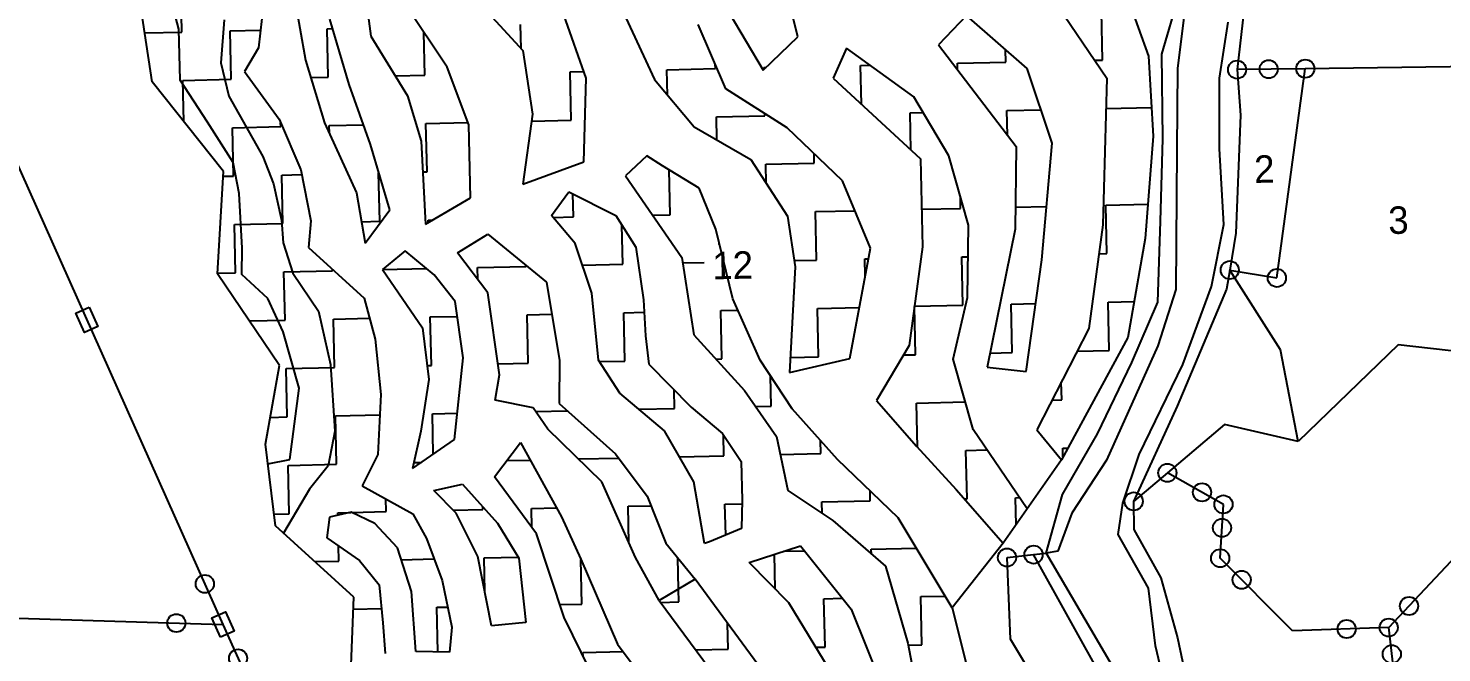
# Model space of a CAD drawing. Header units: metres. Extents: x 307416 to 309442, y 1927193 to 1928840.
# Drawn here: x 308708.3 to 309117.9, y 1927857.3 to 1928038.4 of the extents above; entities that cross this region are included whole.
import ezdxf

# ---------------------------------------------------------------- set-up
doc = ezdxf.new("R2010")
doc.units = ezdxf.units.M
for name, color, linetype in [('LINE_WATER', 4, 'Continuous'), ('POLY_HATCH', 12, 'Continuous'), ('POLY_PARCEL', 6, 'Continuous'), ('POLY_WATER', 4, 'Continuous'), ('TEXT_PARCEL', 7, 'Continuous')]:
    doc.layers.add(name, color=color, linetype=linetype)
doc.styles.add('TEXT_MAP', font='')
doc.styles.get('TEXT_MAP').set_extended_font_data('Kruti Dev 050')

msp = doc.modelspace()

# ---------------------------------------------------------------- linework, layer by layer
for points in [[(308725.88, 1927957.54), (308728.39, 1927951.93), (308724.51, 1927950.19), (308722, 1927955.81)], [(308764, 1927861.81), (308761.49, 1927867.43), (308765.37, 1927869.17), (308767.88, 1927863.55)]]:
    msp.add_lwpolyline(points, close=True)
for centre in [(309058.58, 1928026.37), (309067.72, 1928026.5), (309078.34, 1928026.65), (309056.46, 1927968.27), (309070.11, 1927965.98), (309038.38, 1927909.47), (309028.6, 1927901.2), (309048.42, 1927903.82), (309054.63, 1927900.33), (309054.21, 1927893.53), (308991.9, 1927884.91), (308999.59, 1927885.76), (309053.68, 1927884.71), (308759.42, 1927877.27), (309059.91, 1927878.46), (309108.41, 1927870.86), (308751.17, 1927865.91), (309090.32, 1927864.2), (309102.52, 1927864.61), (308769.06, 1927855.71), (309103.41, 1927856.9)]:
    msp.add_circle(centre, 2.63)
at = {"layer": 'LINE_WATER'}
for p, q in [((309043.52, 1928044.53), (309041.3, 1928026.77)), ((309053.51, 1928023.85), (309055.95, 1928040.12)), ((309041.3, 1928026.77), (309041.11, 1928003.13)), ((309053.44, 1928003.41), (309053.51, 1928023.85)), ((309041.11, 1928003.13), (309040.83, 1927962.62)), ((309054.77, 1927981.49), (309053.44, 1928003.41)), ((309051.19, 1927963.51), (309054.77, 1927981.49)), ((309040.83, 1927962.62), (309035.65, 1927946.28)), ((309042.89, 1927940.86), (309051.19, 1927963.51)), ((309035.65, 1927946.28), (309020.74, 1927913.15)), ((309030.17, 1927914.8), (309042.89, 1927940.86)), ((309020.74, 1927913.15), (309010.65, 1927897.82)), ((309025.46, 1927900.69), (309030.17, 1927914.8)), ((309024.16, 1927891.61), (309025.46, 1927900.69)), ((309010.65, 1927897.82), (309006.66, 1927886.73)), ((309032.92, 1927875.99), (309024.16, 1927891.61)), ((309006.66, 1927886.73), (309003.23, 1927886.16)), ((309003.23, 1927886.16), (309029.43, 1927841.52)), ((309034.92, 1927859.3), (309032.92, 1927875.99)), ((309040.02, 1927837.86), (309034.92, 1927859.3))]:
    msp.add_line(p, q, dxfattribs=at)
at = {"layer": 'POLY_HATCH'}
for p, q in [((308931.26, 1928035.92), (308924.82, 1928062.13)), ((308804.83, 1928057.28), (308807.5, 1928036.11)), ((308834.18, 1928050.94), (308851.56, 1928031.95)), ((308744.18, 1928022.85), (308740.1, 1928049.74)), ((308751.9, 1928038.15), (308748.72, 1928050.25)), ((308785.27, 1928048.07), (308788.61, 1928029.1)), ((309005.12, 1928047.18), (309020.87, 1928023.91)), ((309026.93, 1928047), (309032.91, 1928030.3)), ((308776.41, 1928045.43), (308775, 1928032.67)), ((308829.67, 1928027.08), (308817.55, 1928045.12)), ((308880.2, 1928044.12), (308889.75, 1928023.47)), ((308911.34, 1928042.8), (308921.23, 1928026.18)), ((308765.07, 1928040.83), (308764.02, 1928028.37)), ((308801.22, 1928022.06), (308795.68, 1928040.97)), ((308869.91, 1928023.87), (308863.45, 1928042.3)), ((308910.46, 1928020.78), (308902.41, 1928039.46)), ((308980.16, 1928042.03), (308972.09, 1928033.6)), ((308997.76, 1928026.67), (308980.16, 1928042.03)), ((308752.23, 1928023.35), (308751.9, 1928038.15)), ((308807.5, 1928036.11), (308818.14, 1928018.77)), ((308921.23, 1928026.18), (308931.26, 1928035.92)), ((308775, 1928032.67), (308770.9, 1928025.79)), ((308851.56, 1928031.95), (308854.39, 1928013.44)), ((308945.42, 1928032.62), (308941.54, 1928023.92)), ((308964.93, 1928018.44), (308945.42, 1928032.62)), ((308972.09, 1928033.6), (308994.51, 1928004.09)), ((308764.02, 1928028.37), (308766.35, 1928018.64)), ((308788.61, 1928029.1), (308794.14, 1928010.92)), ((308835.9, 1928010.38), (308829.67, 1928027.08)), ((309005, 1928005.07), (308997.76, 1928026.67)), ((309032.91, 1928030.3), (309034.23, 1928007.09)), ((308764.81, 1927996.85), (308744.18, 1928022.85)), ((308760.19, 1928011.18), (308752.23, 1928023.35)), ((308770.9, 1928025.79), (308780.97, 1928012)), ((308869.24, 1927999.64), (308869.91, 1928023.87)), ((308889.75, 1928023.47), (308901.27, 1928009.81)), ((308941.54, 1928023.92), (308966.82, 1928000.47)), ((309020.87, 1928023.91), (309019.71, 1927981.36)), ((308766.35, 1928018.64), (308776.26, 1928001.14)), ((308807.46, 1928004.63), (308801.22, 1928022.06)), ((308818.14, 1928018.77), (308822.09, 1928005.68)), ((308928.22, 1928009.51), (308910.46, 1928020.78)), ((308975.06, 1928001.41), (308964.93, 1928018.44)), ((308767.59, 1927999.45), (308760.19, 1928011.18)), ((308780.97, 1928012), (308787.24, 1927997.29)), ((308794.14, 1928010.92), (308803.38, 1927990.63)), ((308836.37, 1927989.16), (308835.9, 1928010.38)), ((308854.39, 1928013.44), (308851.61, 1927993.19)), ((308901.27, 1928009.81), (308917.65, 1928000.3)), ((308944.27, 1927994.15), (308928.22, 1928009.51)), ((309034.23, 1928007.09), (309031.94, 1927977.38)), ((308813.01, 1927985.72), (308807.46, 1928004.63)), ((308822.09, 1928005.68), (308823.35, 1927981.55)), ((308994.51, 1928004.09), (308994.29, 1927980.07)), ((309001.99, 1927971.24), (309005, 1928005.07)), ((308769.38, 1927990.49), (308767.59, 1927999.45)), ((308776.26, 1928001.14), (308779.35, 1927993.27)), ((308851.61, 1927993.19), (308869.24, 1927999.64)), ((308887.51, 1928001.39), (308881.38, 1927995.58)), ((308892.07, 1927998.49), (308887.51, 1928001.39)), ((308902.72, 1927991.98), (308892.07, 1927998.49)), ((308917.65, 1928000.3), (308928.33, 1927983.92)), ((308966.82, 1928000.47), (308967.39, 1927974.98)), ((308980.76, 1927981.27), (308975.06, 1928001.41)), ((308763.06, 1927967.16), (308764.81, 1927996.85)), ((308787.24, 1927997.29), (308790.12, 1927982.5)), ((308881.38, 1927995.58), (308897.66, 1927971.93)), ((308952.34, 1927974.58), (308944.27, 1927994.15)), ((308770.25, 1927974.64), (308769.38, 1927990.49)), ((308779.35, 1927993.27), (308781.69, 1927982.74)), ((308803.38, 1927990.63), (308805.9, 1927976.04)), ((308859.87, 1927984.07), (308864.95, 1927990.9)), ((308864.95, 1927990.9), (308878.55, 1927984.11)), ((308907.49, 1927980.08), (308902.72, 1927991.98)), ((308805.9, 1927976.04), (308813.01, 1927985.72)), ((308823.35, 1927981.55), (308836.37, 1927989.16)), ((308781.69, 1927982.74), (308782.1, 1927976.14)), ((308790.12, 1927982.5), (308789.44, 1927974.84)), ((308866.77, 1927976), (308859.87, 1927984.07)), ((308878.55, 1927984.11), (308884.36, 1927974.89)), ((308928.33, 1927983.92), (308930.46, 1927969.16)), ((308980.47, 1927960.26), (308980.76, 1927981.27)), ((309019.71, 1927981.36), (309015.64, 1927951.35)), ((308832.67, 1927973.24), (308841.4, 1927978.63)), ((308841.4, 1927978.63), (308858.46, 1927964.75)), ((308912.44, 1927959.93), (308907.49, 1927980.08)), ((308994.29, 1927980.07), (308986.17, 1927940.13)), ((309031.94, 1927977.38), (309026.96, 1927948.68)), ((308770.16, 1927966.97), (308770.25, 1927974.64)), ((308782.1, 1927976.14), (308784.96, 1927967.32)), ((308789.44, 1927974.84), (308805.56, 1927960.08)), ((308817.5, 1927973.79), (308810.89, 1927968.41)), ((308825.87, 1927966.87), (308817.5, 1927973.79)), ((308841.48, 1927961.68), (308832.67, 1927973.24)), ((308871.57, 1927961.53), (308866.77, 1927976)), ((308884.36, 1927974.89), (308886.56, 1927959.62)), ((308946.31, 1927942.58), (308952.34, 1927974.58)), ((308967.39, 1927974.98), (308963.52, 1927946.38)), ((308897.66, 1927971.93), (308901.16, 1927949.5)), ((308930.46, 1927969.16), (308928.89, 1927938.6)), ((308997.46, 1927938.88), (309001.99, 1927971.24)), ((308781.04, 1927940.57), (308763.06, 1927967.16)), ((308777.72, 1927960), (308770.16, 1927966.97)), ((308784.96, 1927967.32), (308792.34, 1927956.37)), ((308810.89, 1927968.41), (308822.48, 1927951.48)), ((308832.02, 1927959.16), (308825.87, 1927966.87)), ((308844.86, 1927937.88), (308841.48, 1927961.68)), ((308858.46, 1927964.75), (308862.17, 1927942.02)), ((308873.5, 1927942.15), (308871.57, 1927961.53)), ((308782.17, 1927950.31), (308777.72, 1927960)), ((308805.56, 1927960.08), (308808.8, 1927948.27)), ((308834.25, 1927942.77), (308832.02, 1927959.16)), ((308886.56, 1927959.62), (308887.17, 1927949.17)), ((308920.34, 1927942.1), (308912.44, 1927959.93)), ((308976.27, 1927942.47), (308980.47, 1927960.26)), ((308792.34, 1927956.37), (308795.86, 1927940.85)), ((308786.76, 1927934.02), (308782.17, 1927950.31)), ((308822.48, 1927951.48), (308824.3, 1927936.57)), ((308887.17, 1927949.17), (308888.1, 1927940.98)), ((308901.16, 1927949.5), (308915.78, 1927933.32)), ((309015.64, 1927951.35), (309000.51, 1927921.9)), ((309026.96, 1927948.68), (309007.68, 1927913.26)), ((308808.8, 1927948.27), (308810.43, 1927932.18)), ((308963.52, 1927946.38), (308954.11, 1927930.41)), ((308777, 1927917.77), (308781.04, 1927940.57)), ((308795.86, 1927940.85), (308797.08, 1927921.57)), ((308831.78, 1927919.18), (308834.25, 1927942.77)), ((308862.17, 1927942.02), (308862.09, 1927929.55)), ((308879.69, 1927932.57), (308873.5, 1927942.15)), ((308888.1, 1927940.98), (308900.33, 1927928.54)), ((308929.66, 1927928.05), (308920.34, 1927942.1)), ((308928.89, 1927938.6), (308946.31, 1927942.58)), ((308982.07, 1927922.03), (308976.27, 1927942.47)), ((308824.3, 1927936.57), (308822.02, 1927921.58)), ((308843.59, 1927930.58), (308844.86, 1927937.88)), ((308986.17, 1927940.13), (308997.46, 1927938.88)), ((308784.04, 1927913.33), (308786.76, 1927934.02)), ((308810.43, 1927932.18), (308809.54, 1927914.76)), ((308892.63, 1927921.65), (308879.69, 1927932.57)), ((308915.78, 1927933.32), (308925.08, 1927920.02)), ((308854.6, 1927928.28), (308843.59, 1927930.58)), ((308858.79, 1927922.15), (308854.6, 1927928.28)), ((308862.09, 1927929.55), (308878.45, 1927914.95)), ((308900.33, 1927928.54), (308909.46, 1927920.9)), ((308942.74, 1927913.33), (308929.66, 1927928.05)), ((308954.11, 1927930.41), (308965.67, 1927917.16)), ((308797.08, 1927921.57), (308795.19, 1927911.48)), ((308822.02, 1927921.58), (308819.64, 1927910.69)), ((308874.45, 1927906.82), (308858.79, 1927922.15)), ((308901.18, 1927906.89), (308892.63, 1927921.65)), ((308909.46, 1927920.9), (308914.87, 1927912.8)), ((308925.08, 1927920.02), (308928.43, 1927904.34)), ((308997.74, 1927899.01), (308982.07, 1927922.03)), ((309000.51, 1927921.9), (309007.68, 1927913.26)), ((308779.93, 1927894.06), (308777, 1927917.77)), ((308819.64, 1927910.69), (308831.78, 1927919.18)), ((308843.37, 1927908.27), (308850.9, 1927918.22)), ((308850.9, 1927918.22), (308862.78, 1927896.75)), ((308965.67, 1927917.16), (308977.2, 1927904.66)), ((308777.7, 1927912.07), (308784.04, 1927913.33)), ((308809.54, 1927914.76), (308805.07, 1927905.75)), ((308878.45, 1927914.95), (308887.63, 1927902.68)), ((308914.87, 1927912.8), (308915.12, 1927901.59)), ((308960.37, 1927896.46), (308942.74, 1927913.33)), ((309007.68, 1927913.26), (308990.83, 1927889.1)), ((308795.19, 1927911.48), (308789.78, 1927904.74)), ((308855.5, 1927891.79), (308843.37, 1927908.27)), ((308789.78, 1927904.74), (308782.26, 1927891.94)), ((308805.07, 1927905.75), (308819.68, 1927897.58)), ((308825.82, 1927904.38), (308834.1, 1927906.15)), ((308832.31, 1927897.78), (308825.82, 1927904.38)), ((308834.1, 1927906.15), (308844.27, 1927894.87)), ((308884.2, 1927884.94), (308874.45, 1927906.82)), ((308904.19, 1927889.02), (308901.18, 1927906.89)), ((308928.43, 1927904.34), (308941.38, 1927895.62)), ((308977.2, 1927904.66), (308990.83, 1927889.1)), ((308887.63, 1927902.68), (308893.02, 1927889.05)), ((308915.12, 1927901.59), (308914.93, 1927893.37)), ((308795.51, 1927896.63), (308794.79, 1927890.67)), ((308801.84, 1927898.04), (308795.51, 1927896.63)), ((308808.71, 1927894.8), (308801.84, 1927898.04)), ((308819.68, 1927897.58), (308823.66, 1927890.46)), ((308838.53, 1927885.23), (308832.31, 1927897.78)), ((308862.78, 1927896.75), (308868.39, 1927884.4)), ((308941.38, 1927895.62), (308956.68, 1927882.45)), ((308976, 1927870.34), (308960.37, 1927896.46)), ((308802.59, 1927873.45), (308779.93, 1927894.06)), ((308815.23, 1927887.72), (308808.71, 1927894.8)), ((308844.27, 1927894.87), (308850.44, 1927884.7)), ((308863.52, 1927867.56), (308855.5, 1927891.79)), ((308914.93, 1927893.37), (308905.68, 1927889.43)), ((308794.79, 1927890.67), (308804.27, 1927884.09)), ((308819.33, 1927875.08), (308815.23, 1927887.72)), ((308823.66, 1927890.46), (308828.18, 1927878.25)), ((308893.02, 1927889.05), (308901.48, 1927878.65)), ((308905.68, 1927889.43), (308904.19, 1927889.02)), ((308917.13, 1927883.5), (308932.03, 1927888.33)), ((308932.03, 1927888.33), (308946.7, 1927869.9)), ((308990.83, 1927889.1), (308976, 1927870.34)), ((308804.27, 1927884.09), (308809.95, 1927877)), ((308842.55, 1927865.09), (308838.53, 1927885.23)), ((308850.44, 1927884.7), (308852.44, 1927866.1)), ((308868.39, 1927884.4), (308879.02, 1927859.81)), ((308891.11, 1927872.42), (308884.2, 1927884.94)), ((308928.65, 1927871.75), (308917.13, 1927883.5)), ((308956.68, 1927882.45), (308963.18, 1927860.09)), ((308809.95, 1927877), (308811.04, 1927865.99)), ((308820.56, 1927857.71), (308819.33, 1927875.08)), ((308828.18, 1927878.25), (308831.02, 1927864.73)), ((308901.48, 1927878.65), (308891.11, 1927872.42)), ((308923.15, 1927849.12), (308901.48, 1927878.65)), ((308801.74, 1927851.26), (308802.59, 1927873.45)), ((308891.11, 1927872.42), (308913.54, 1927842.16)), ((308940.33, 1927852.5), (308928.65, 1927871.75)), ((308870.98, 1927852.4), (308863.52, 1927867.56)), ((308946.7, 1927869.9), (308955.43, 1927848.34)), ((308976, 1927870.34), (308980.39, 1927853.07)), ((308811.04, 1927865.99), (308811.66, 1927857.09)), ((308831.02, 1927864.73), (308830.33, 1927857.5)), ((308852.44, 1927866.1), (308842.55, 1927865.09)), ((308879.02, 1927859.81), (308896.65, 1927836.32)), ((308963.18, 1927860.09), (308969.12, 1927828.71)), ((308830.33, 1927857.5), (308820.56, 1927857.71))]:
    msp.add_line(p, q, dxfattribs=at)
at = {"layer": 'POLY_HATCH', "linetype": 'Continuous'}
for p, q in [((308752.75, 1928037.28), (308752.44, 1928051.31)), ((309019.61, 1928029.15), (309019.3, 1928043.18)), ((308851.11, 1928032.44), (308850.95, 1928039.46)), ((308742.03, 1928037.05), (308752.75, 1928037.28)), ((308766.78, 1928037.59), (308775.57, 1928037.79)), ((308767.09, 1928023.56), (308766.78, 1928037.59)), ((308794.84, 1928038.21), (308796.47, 1928038.25)), ((308795.15, 1928024.18), (308794.84, 1928038.21)), ((308823.21, 1928024.81), (308822.93, 1928037.11)), ((308991.56, 1928028.53), (308991.48, 1928032.16)), ((308893.35, 1928026.36), (308907.38, 1928026.67)), ((308893.51, 1928019), (308893.35, 1928026.36)), ((308907.38, 1928026.67), (308907.35, 1928027.99)), ((308921.41, 1928026.98), (308922.06, 1928026.99)), ((308921.42, 1928026.37), (308921.41, 1928026.98)), ((308949.47, 1928027.6), (308952.24, 1928027.66)), ((308949.72, 1928016.34), (308949.47, 1928027.6)), ((308977.53, 1928028.22), (308991.56, 1928028.53)), ((308977.57, 1928026.4), (308977.53, 1928028.22)), ((309017.35, 1928029.1), (309019.61, 1928029.15)), ((308753.06, 1928023.25), (308767.09, 1928023.56)), ((308753.32, 1928011.32), (308753.06, 1928023.25)), ((308790.14, 1928024.07), (308795.15, 1928024.18)), ((308814.55, 1928024.61), (308823.21, 1928024.81)), ((308865.29, 1928025.74), (308869.23, 1928025.82)), ((308865.6, 1928011.71), (308865.29, 1928025.74)), ((308963.81, 1928013.88), (308967.59, 1928013.96)), ((308991.87, 1928014.5), (309001.77, 1928014.72)), ((308992.02, 1928007.36), (308991.87, 1928014.5)), ((309020.63, 1928015.14), (309033.76, 1928015.43)), ((308781.43, 1928009.85), (308781.4, 1928010.99)), ((308795.46, 1928010.16), (308805.41, 1928010.38)), ((308795.51, 1928007.93), (308795.46, 1928010.16)), ((308823.52, 1928010.78), (308835.65, 1928011.04)), ((308823.83, 1927996.75), (308823.52, 1928010.78)), ((308854.12, 1928011.45), (308865.6, 1928011.71)), ((308907.69, 1928012.64), (308921.72, 1928012.95)), ((308907.84, 1928005.99), (308907.69, 1928012.64)), ((308921.72, 1928012.95), (308921.71, 1928013.64)), ((308964.05, 1928003.05), (308963.81, 1928013.88)), ((308767.4, 1928009.53), (308781.43, 1928009.85)), ((308767.71, 1927995.51), (308767.4, 1928009.53)), ((308936.06, 1927999.23), (308936, 1928002.07)), ((308922.03, 1927998.92), (308936.06, 1927999.23)), ((308922.15, 1927993.39), (308922.03, 1927998.92)), ((308764.73, 1927995.44), (308767.71, 1927995.51)), ((308781.74, 1927995.82), (308787.5, 1927995.94)), ((308782.05, 1927981.79), (308781.74, 1927995.82)), ((308809.8, 1927996.44), (308809.87, 1927996.44)), ((308810.11, 1927982.41), (308809.8, 1927996.44)), ((308822.56, 1927996.72), (308823.83, 1927996.75)), ((308894.28, 1927984.27), (308893.99, 1927997.32)), ((308866.22, 1927983.65), (308866.08, 1927990.34)), ((308978.46, 1927986.13), (308978.38, 1927989.67)), ((308936.37, 1927985.2), (308947.86, 1927985.45)), ((308967.15, 1927985.88), (308978.46, 1927986.13)), ((308994.35, 1927986.48), (309003.36, 1927986.68)), ((309020.55, 1927987.06), (309032.71, 1927987.33)), ((309020.86, 1927973.03), (309020.55, 1927987.06)), ((308768.02, 1927981.48), (308782.05, 1927981.79)), ((308768.33, 1927967.45), (308768.02, 1927981.48)), ((308804.82, 1927982.29), (308810.11, 1927982.41)), ((308824.14, 1927982.72), (308825.39, 1927982.75)), ((308824.15, 1927982.02), (308824.14, 1927982.72)), ((308860.33, 1927983.52), (308866.22, 1927983.65)), ((308880.56, 1927969.93), (308880.31, 1927981.31)), ((308889.24, 1927984.16), (308894.28, 1927984.27)), ((308936.68, 1927971.17), (308936.37, 1927985.2)), ((308908.51, 1927975.67), (308908.5, 1927975.96)), ((309018.57, 1927972.98), (309020.86, 1927973.03)), ((308838.48, 1927969), (308852.51, 1927969.31)), ((308838.55, 1927965.52), (308838.48, 1927969)), ((308852.51, 1927969.31), (308852.5, 1927969.6)), ((308868.87, 1927969.67), (308880.56, 1927969.93)), ((308897.91, 1927970.31), (308904.16, 1927970.45)), ((308930.19, 1927971.03), (308936.68, 1927971.17)), ((308950.71, 1927971.48), (308951.76, 1927971.51)), ((308950.82, 1927966.52), (308950.71, 1927971.48)), ((308978.77, 1927972.1), (308980.63, 1927972.14)), ((308979.08, 1927958.07), (308978.77, 1927972.1)), ((308992.73, 1927972.41), (308992.8, 1927972.41)), ((308992.8, 1927972.41), (308992.79, 1927972.69)), ((308763.07, 1927967.33), (308768.33, 1927967.45)), ((308782.36, 1927967.76), (308796.39, 1927968.07)), ((308782.67, 1927953.73), (308782.36, 1927967.76)), ((308796.39, 1927968.07), (308796.38, 1927968.49)), ((308810.91, 1927968.39), (308823.69, 1927968.67)), ((308908.93, 1927956.52), (308913.9, 1927956.63)), ((308936.99, 1927957.14), (308949.1, 1927957.41)), ((308937.3, 1927943.11), (308936.99, 1927957.14)), ((308965.36, 1927943.73), (308965.05, 1927957.7)), ((308965.06, 1927957.76), (308979.08, 1927958.07)), ((308993.11, 1927958.38), (309000.21, 1927958.54)), ((308993.42, 1927944.35), (308993.11, 1927958.38)), ((309021.17, 1927959), (309028.78, 1927959.17)), ((309021.48, 1927944.98), (309021.17, 1927959)), ((308772.3, 1927953.5), (308782.67, 1927953.73)), ((308796.7, 1927954.04), (308807.16, 1927954.27)), ((308797.01, 1927940.01), (308796.7, 1927954.04)), ((308824.76, 1927954.66), (308832.61, 1927954.83)), ((308825.07, 1927940.63), (308824.76, 1927954.66)), ((308852.82, 1927955.28), (308859.98, 1927955.44)), ((308853.13, 1927941.25), (308852.82, 1927955.28)), ((308880.87, 1927955.9), (308886.77, 1927956.03)), ((308881.18, 1927941.87), (308880.87, 1927955.9)), ((308909.24, 1927942.49), (308908.93, 1927956.52)), ((308987, 1927944.21), (308993.42, 1927944.35)), ((309012.26, 1927944.77), (309021.48, 1927944.98)), ((308823.81, 1927940.6), (308825.07, 1927940.63)), ((308844.41, 1927941.06), (308853.13, 1927941.25)), ((308873.78, 1927941.71), (308881.18, 1927941.87)), ((308907.52, 1927942.45), (308909.24, 1927942.49)), ((308929.11, 1927942.93), (308937.3, 1927943.11)), ((308961.92, 1927943.66), (308965.36, 1927943.73)), ((308782.98, 1927939.7), (308797.01, 1927940.01)), ((308783.29, 1927925.67), (308782.98, 1927939.7)), ((308923.58, 1927928.77), (308923.39, 1927937.5)), ((308895.52, 1927928.15), (308895.41, 1927933.54)), ((309007.76, 1927930.64), (309007.64, 1927935.78)), ((308885.19, 1927927.92), (308895.52, 1927928.15)), ((308919.02, 1927928.67), (308923.58, 1927928.77)), ((308965.67, 1927929.71), (308979.7, 1927930.02)), ((308965.95, 1927916.85), (308965.67, 1927929.71)), ((308979.7, 1927930.02), (308979.69, 1927930.4)), ((309004.97, 1927930.57), (309007.76, 1927930.64)), ((308778.38, 1927925.56), (308783.29, 1927925.67)), ((308797.32, 1927925.98), (308810.12, 1927926.26)), ((308797.63, 1927911.95), (308797.32, 1927925.98)), ((308825.38, 1927926.6), (308832.58, 1927926.76)), ((308825.64, 1927914.88), (308825.38, 1927926.6)), ((308855.29, 1927927.26), (308864.42, 1927927.47)), ((308909.86, 1927914.43), (308909.73, 1927920.5)), ((308937.92, 1927915.06), (308937.84, 1927918.84)), ((308980.01, 1927915.99), (308986.09, 1927916.12)), ((308980.32, 1927901.96), (308980.01, 1927915.99)), ((309008.07, 1927916.61), (309009.52, 1927916.64)), ((309008.12, 1927914.07), (309008.07, 1927916.61)), ((308783.6, 1927911.64), (308797.63, 1927911.95)), ((308783.91, 1927897.61), (308783.6, 1927911.64)), ((308820.03, 1927912.45), (308822.22, 1927912.5)), ((308846.98, 1927913.04), (308853.68, 1927913.19)), ((308867.78, 1927913.5), (308879.33, 1927913.76)), ((308867.78, 1927913.34), (308867.78, 1927913.5)), ((308896.98, 1927914.15), (308909.86, 1927914.43)), ((308926.19, 1927914.8), (308937.92, 1927915.06)), ((308952.26, 1927901.34), (308952.2, 1927904.28)), ((308811.97, 1927898.23), (308811.89, 1927901.94)), ((308840.03, 1927898.85), (308840.01, 1927899.59)), ((308854.06, 1927899.16), (308861.35, 1927899.33)), ((308882.12, 1927899.78), (308888.71, 1927899.93)), ((308882.35, 1927889.08), (308882.12, 1927899.78)), ((308910.17, 1927900.41), (308915.1, 1927900.51)), ((308910.37, 1927891.43), (308910.17, 1927900.41)), ((308938.23, 1927901.03), (308952.26, 1927901.34)), ((308938.31, 1927897.69), (308938.23, 1927901.03)), ((308979.59, 1927901.94), (308980.32, 1927901.96)), ((308994.35, 1927902.27), (308995.5, 1927902.29)), ((308994.52, 1927894.4), (308994.35, 1927902.27)), ((308779.5, 1927897.51), (308783.91, 1927897.61)), ((308797.94, 1927897.92), (308801.69, 1927898.01)), ((308797.96, 1927897.17), (308797.94, 1927897.92)), ((308801.9, 1927898.01), (308811.97, 1927898.23)), ((308831.44, 1927898.66), (308840.03, 1927898.85)), ((308854.18, 1927893.58), (308854.06, 1927899.16)), ((308798.25, 1927883.89), (308798.15, 1927888.33)), ((308952.57, 1927887.31), (308965.68, 1927887.6)), ((308952.6, 1927885.96), (308952.57, 1927887.31)), ((308791.27, 1927883.74), (308798.25, 1927883.89)), ((308816.34, 1927884.29), (308825.86, 1927884.5)), ((308840.34, 1927884.82), (308850.23, 1927885.04)), ((308840.55, 1927875.09), (308840.34, 1927884.82)), ((308868.71, 1927871.42), (308868.42, 1927884.34)), ((308896.68, 1927875.77), (308896.48, 1927884.79)), ((308924.76, 1927875.72), (308924.53, 1927885.9)), ((308927.13, 1927886.74), (308933.19, 1927886.88)), ((308896.77, 1927872.04), (308896.68, 1927875.77)), ((308862.29, 1927871.27), (308868.71, 1927871.42)), ((308891.48, 1927871.92), (308896.77, 1927872.04)), ((308938.85, 1927872.97), (308944.17, 1927873.09)), ((308939.16, 1927858.94), (308938.85, 1927872.97)), ((308966.91, 1927873.59), (308973.96, 1927873.74)), ((308967.22, 1927859.56), (308966.91, 1927873.59)), ((308802.45, 1927869.95), (308810.63, 1927870.13)), ((308826.62, 1927870.48), (308829.8, 1927870.55)), ((308826.91, 1927857.57), (308826.62, 1927870.48)), ((308911.11, 1927858.32), (308910.94, 1927865.76)), ((308901.72, 1927858.11), (308911.11, 1927858.32)), ((308936.46, 1927858.88), (308939.16, 1927858.94)), ((308963.29, 1927859.47), (308967.22, 1927859.56)), ((308869.02, 1927857.39), (308880.65, 1927857.64)), ((308869.04, 1927856.35), (308869.02, 1927857.39))]:
    msp.add_line(p, q, dxfattribs=at)
at = {"layer": 'POLY_PARCEL'}
for p, q in [((308681.17, 1928052.4), (308764.69, 1927865.49)), ((309078.34, 1928026.65), (309058.58, 1928026.37)), ((309070.11, 1927965.98), (309078.34, 1928026.65)), ((309156.08, 1928027.72), (309078.34, 1928026.65)), ((309056.46, 1927968.27), (309070.11, 1927965.98)), ((309071.18, 1927945.18), (309056.46, 1927968.27)), ((309076.31, 1927918.51), (309071.18, 1927945.18)), ((309105.23, 1927946.61), (309076.31, 1927918.51)), ((309124.84, 1927944.32), (309105.23, 1927946.61)), ((309054.96, 1927923.48), (309038.38, 1927909.47)), ((309076.31, 1927918.51), (309054.96, 1927923.48)), ((309038.38, 1927909.47), (309028.6, 1927901.2)), ((309054.63, 1927900.33), (309038.38, 1927909.47)), ((309053.68, 1927884.71), (309054.63, 1927900.33)), ((308991.9, 1927884.91), (308999.59, 1927885.76)), ((308992.87, 1927861.25), (308991.9, 1927884.91)), ((309074.68, 1927863.66), (309053.68, 1927884.71)), ((309102.52, 1927864.61), (309122.1, 1927885.37)), ((308661.31, 1927868.72), (308764.69, 1927865.49)), ((308764.69, 1927865.49), (308791.24, 1927806.07)), ((309102.52, 1927864.61), (309074.68, 1927863.66)), ((309111.28, 1927788.91), (309102.52, 1927864.61)), ((309024.64, 1927809.06), (308992.87, 1927861.25))]:
    msp.add_line(p, q, dxfattribs=at)
at = {"layer": 'POLY_WATER'}
for p, q in [((309036.73, 1928030.81), (309042.05, 1928048.98)), ((309060.56, 1928043.36), (309058.58, 1928026.37)), ((309037.09, 1928006.32), (309036.73, 1928030.81)), ((309058.58, 1928026.37), (309059.6, 1928013.14)), ((309059.6, 1928013.14), (309058.23, 1927978.97)), ((309036.43, 1927982.44), (309037.09, 1928006.32)), ((309035.59, 1927958.92), (309036.43, 1927982.44)), ((309058.23, 1927978.97), (309056.46, 1927968.27)), ((309056.46, 1927968.27), (309055.54, 1927962.7)), ((309055.54, 1927962.7), (309041.18, 1927928.84)), ((309028.08, 1927941.42), (309035.59, 1927958.92)), ((309018.08, 1927920.79), (309028.08, 1927941.42)), ((309041.18, 1927928.84), (309028.6, 1927901.2)), ((309008.03, 1927903.23), (309018.08, 1927920.79)), ((309003.23, 1927886.16), (309008.03, 1927903.23)), ((309028.6, 1927901.2), (309028.68, 1927893)), ((309028.68, 1927893), (309036.5, 1927878.99)), ((308999.59, 1927885.76), (309003.23, 1927886.16)), ((309020.18, 1927848.74), (308999.59, 1927885.76)), ((309036.5, 1927878.99), (309041.35, 1927861.66)), ((309041.35, 1927861.66), (309047.16, 1927833.59))]:
    msp.add_line(p, q, dxfattribs=at)

# ---------------------------------------------------------------- texts
at = {"layer": 'TEXT_PARCEL', "style": 'TEXT_MAP'}
for s, height, p in [('2', 7.96, (309063.6, 1927993.51)), ('3', 7.96, (309102.46, 1927978.7)), ('12', 7.955, (308906.56, 1927965.55))]:
    msp.add_text(s, height=height, rotation=1.2674, dxfattribs=at).set_placement(p)

doc.saveas('drawing.dxf')
